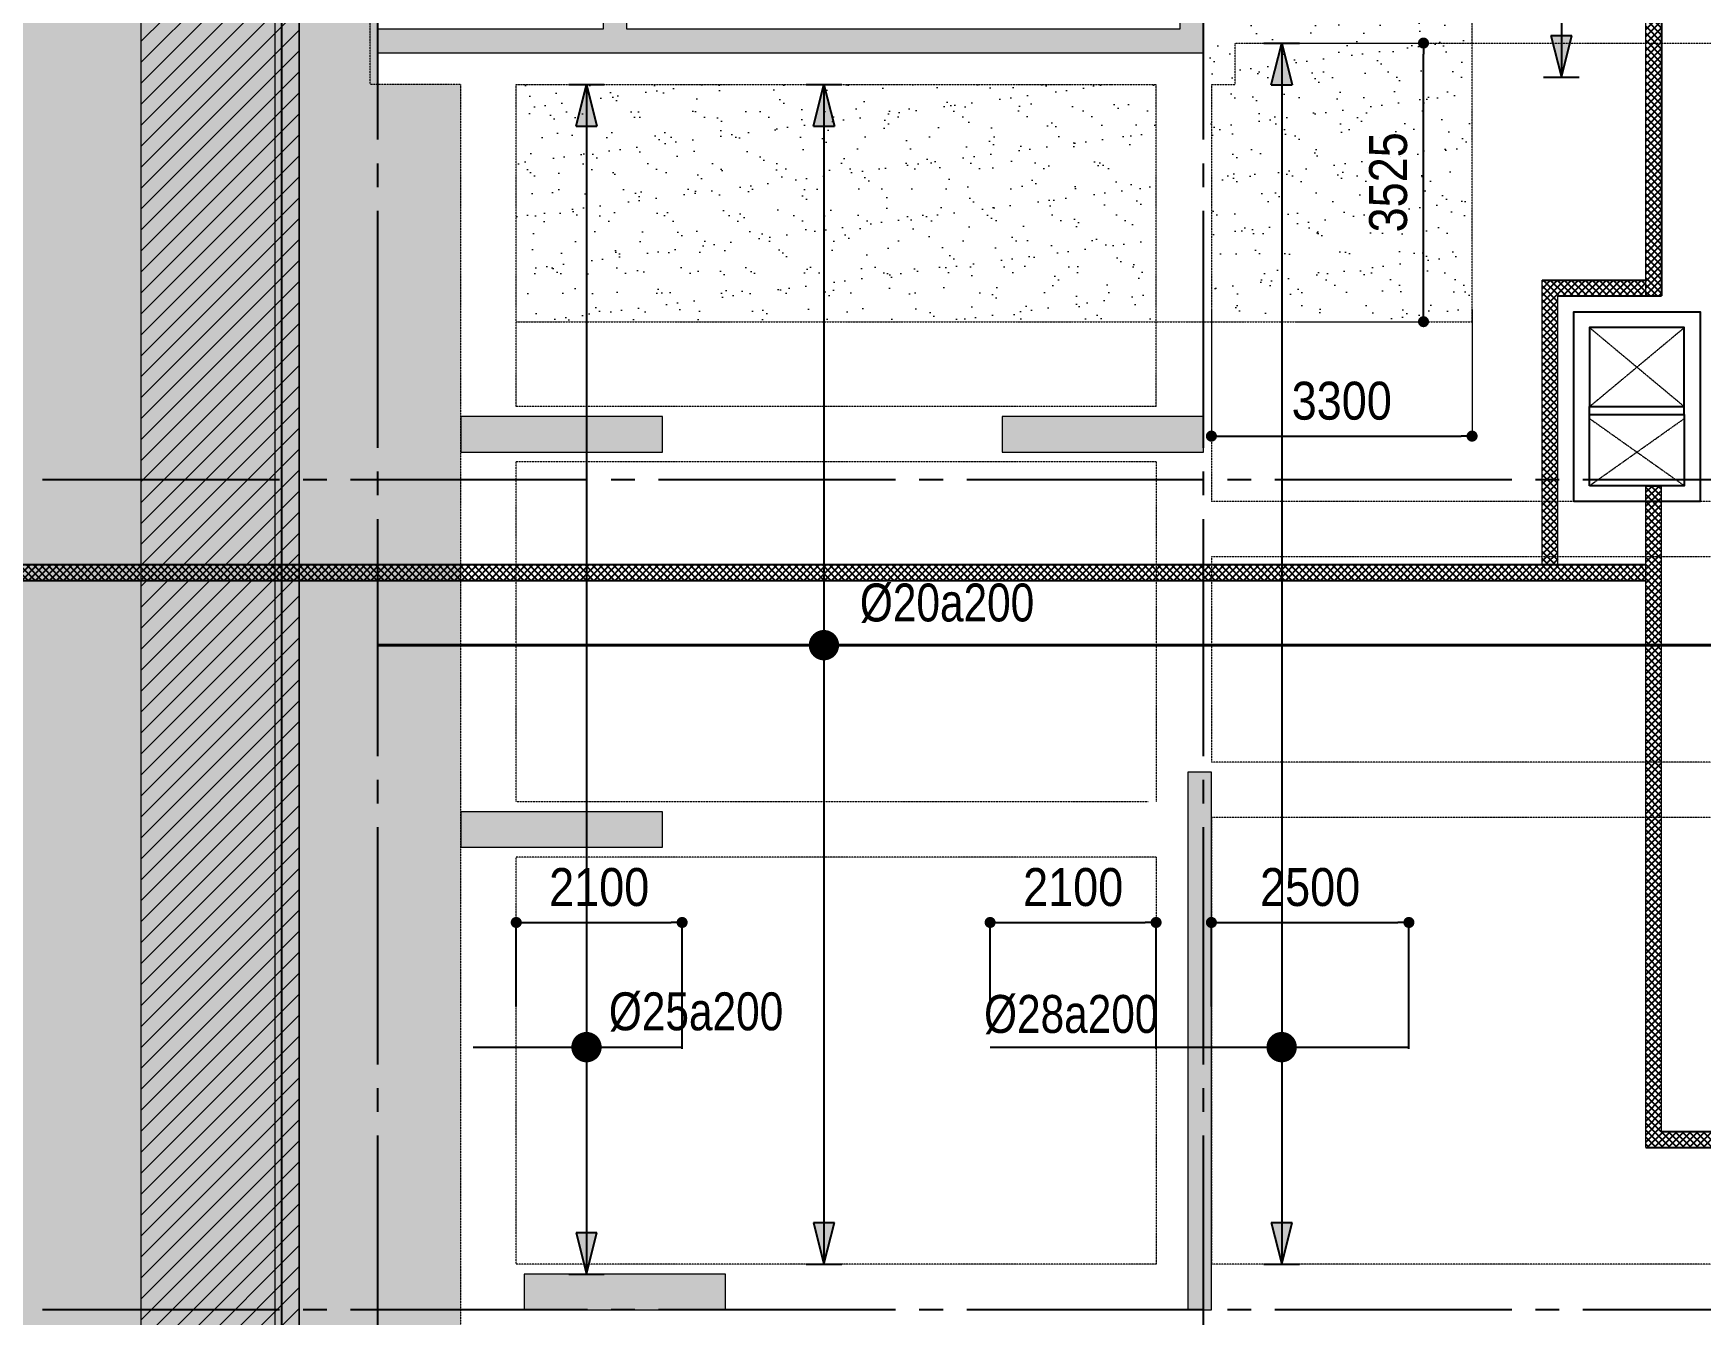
# Model space of a CAD drawing. Header units: millimetres. Extents: x -3819597 to -2591384, y 582389 to 820195.
# Drawn here: x -3676008 to -3654902, y 683769 to 699979 of the extents above; entities that cross this region are included whole.
import ezdxf
from ezdxf.enums import TextEntityAlignment as Align

# ---------------------------------------------------------------- set-up
doc = ezdxf.new("R2010")
doc.units = ezdxf.units.MM
doc.header["$MEASUREMENT"] = 0
for name, pattern in [('CENTER', [2, 1.25, -0.25, 0.25, -0.25]), ('CHG_XX_Damsan_Ham 2$0$CHG_XX_Damsan_Ham 2$0$HIDDEN', [0.375, 0.25, -0.125]), ('CHG_XX_Damsan_Ham 2$0$Tầng hầm 2$0$Core 1A$0$Hidden10.5', [1.5, 1, -0.5]), ('CHG_XX_Luoi truc$0$MB_Luoi truc$0$Center101', [13, 10, -1, 1, -1]), ('HIDDEN', [0.375, 0.25, -0.125])]:
    doc.linetypes.add(name, pattern=pattern)
doc.layers.get('0').update_dxf_attribs({"lineweight": 9})
doc.layers.get('Defpoints').update_dxf_attribs({"color": 10, "lineweight": 0})
for name, color, linetype in [('02HN. TEXT B', 1, 'Continuous'), ('08HN. SSS X', 6, 'Continuous'), ('12HN. GRID', 1, 'CENTER'), ('CHG_XX_Cot_Ham 2$0$mb_cot tang 1-3$0$Concrete Line', 6, 'Continuous'), ("CHG_XX_Damsan_Ham 2$0$CHG_XX_Damsan_Ham 2$0$'S_General_Hatch_8", 8, 'Continuous'), ('CHG_XX_Damsan_Ham 2$0$CHG_XX_Damsan_Ham 2$0$MEP-00-GENERAL-35', 2, 'Continuous'), ('CHG_XX_Damsan_Ham 2$0$DTE-MEP-REVISION-1', 2, 'Continuous'), ('CHG_XX_Damsan_Ham 2$0$MEP-00-GENERAL-35', 2, 'Continuous'), ('CHG_XX_Damsan_Ham 2$0$Tầng hầm 2$0$Opening Hidden', 8, 'CHG_XX_Damsan_Ham 2$0$Tầng hầm 2$0$Core 1A$0$Hidden10.5'), ('CHG_XX_Luoi truc$0$Grid', 34, 'Continuous'), ('CHG_XX_Luoi truc$0$Grid Line', 8, 'CHG_XX_Luoi truc$0$MB_Luoi truc$0$Center101'), ('dim', 51, 'Continuous')]:
    doc.layers.add(name, color=color, linetype=linetype)
for name, color, linetype, lineweight in [('CHG_XX_Cot_Ham 2$0$NS-Pier-H2', 150, 'Continuous', 13), ('CHG_XX_Cot_Ham 2$0$NS-Pier-H2 @ 1', 150, 'Continuous', 13), ('CHG_XX_Cot_Ham 2$0$NS-Pier-H2 @ 150', 150, 'Continuous', 13), ("CHG_XX_Damsan_Ham 2$0$CHG_XX_Damsan_Ham 2$0$'S_General_Hidden_1 Thin", 1, 'CHG_XX_Damsan_Ham 2$0$CHG_XX_Damsan_Ham 2$0$HIDDEN', 18), ('CHG_XX_Damsan_Ham 2$0$CHG_XX_Damsan_Ham 2$0$DBAO', 3, 'Continuous', 13), ('CHG_XX_Damsan_Ham 2$0$CHG_XX_Damsan_Ham 2$0$DMo', 9, 'CHG_XX_Damsan_Ham 2$0$CHG_XX_Damsan_Ham 2$0$HIDDEN', 9), ('CHG_XX_Damsan_Ham 2$0$CHG_XX_Damsan_Ham 2$0$DTE-MEP-H-SLAB TEXT', 3, 'Continuous', 0), ('CHG_XX_Damsan_Ham 2$0$CHG_XX_Damsan_Ham 2$0$HATCH', 154, 'Continuous', 9), ('CHG_XX_Damsan_Ham 2$0$CHG_XX_Damsan_Ham 2$0$mach ngung thi cong', 6, 'Continuous', 13), ('CHG_XX_Damsan_Ham 2$0$CHG_XX_Damsan_Ham 2$0$Start hatch', 8, 'Continuous', 25), ('CHG_XX_Damsan_Ham 2$0$DTE-MEP-H-SLAB TEXT', 3, 'Continuous', 0), ('CHG_XX_Damsan_Ham 2$0$HATCH', 57, 'Continuous', 9), ('CHG_XX_Damsan_Ham 2$0$mach ngung thi cong', 6, 'Continuous', 13), ('KTH', 154, 'Continuous', 9), ('thep chay suot', 5, 'HIDDEN', 40)]:
    doc.layers.add(name, color=color, linetype=linetype, lineweight=lineweight)
doc.styles.add('[HN042014]STYLE', font='arial.ttf', dxfattribs={"width": 0.8})
doc.styles.add('CHG_XX_Luoi truc$0$MB_Luoi truc$0$Grid A-F$0$VNI-HelveCB', font='VHELVCB_0.TTF')
doc.styles.add('MB_Luoi truc$0$Arial_C', font='arial.ttf', dxfattribs={"width": 0.85})
doc.dimstyles.new('200', dxfattribs={"dimscale": 200, "dimtxt": 2.4, "dimasz": 0.7, "dimexe": 0.0003, "dimexo": 0, "dimgap": 1, "dimtad": 1, "dimdec": 0, "dimzin": 12, "dimdsep": 46, "dimtxsty": 'MB_Luoi truc$0$Arial_C', "dimblk": 'MB_Luoi truc$0$_Dot', "dimcen": 0.5, "dimclrd": 256, "dimclre": 8, "dimclrt": 1, "dimadec": 0, "dimazin": 0, "dimtfac": 1, "dimtdec": 0, "dimtix": 1, "dimtmove": 2, "dimatfit": 3, "dimldrblk": 'MB_Luoi truc$0$HTT Arrow 30', "dimfxl": 1, "dimtolj": 1, "dimtzin": 0, "dimlwe": -1, "dimarcsym": 0})

# ---------------------------------------------------------------- blocks, each defined once
blk = doc.blocks.new('*U732')
at = {"layer": '12HN. GRID', "linetype": 'Continuous'}
blk.add_line((0, 17135.5), (0, -10881.2), dxfattribs=at)
at = {"layer": '02HN. TEXT B', "linetype": 'ByBlock', "style": '[HN042014]STYLE', "width": 0.8, "flags": 8}
blk.add_attdef('1', text='', height=160, dxfattribs=at).set_placement((-808, 135.3), align=Align.MIDDLE_LEFT)
blk.add_attdef('0', text='', height=160, dxfattribs=at).set_placement((1102.5, 160), align=Align.MIDDLE_CENTER)
at = {"layer": 'Defpoints', "color": 9, "linetype": 'ByBlock', "style": '[HN042014]STYLE', "width": 0.8, "flags": 9}
for tag, p in [('2', (3368.8, 12888.4)), ('3', (3368.8, 12483.6)), ('4', (3368.8, 12078.9)), ('5', (3368.8, 11688.4))]:
    blk.add_attdef(tag, text='', height=250, dxfattribs=at).set_placement(p, align=Align.MIDDLE_CENTER)
blk = doc.blocks.new('*U1035')
at = {"layer": 'CHG_XX_Cot_Ham 2$0$NS-Pier-H2 @ 1'}
h = blk.add_hatch(color=256, dxfattribs=at)
h.dxf.hatch_style = 1
h.paths.add_polyline_path([(450, 0), (0, 0), (0, -2550), (450, -2550)])
at = {"layer": 'CHG_XX_Cot_Ham 2$0$NS-Pier-H2 @ 150'}
h = blk.add_hatch(color=256, dxfattribs=at)
h.dxf.hatch_style = 1
h.paths.add_polyline_path([(450, 0), (0, 0), (0, -2550), (450, -2550)])
blk = doc.blocks.new('CHG_XX_Cot_Ham 2$0$Block A_C450x2250')
at = {"layer": 'CHG_XX_Cot_Ham 2$0$NS-Pier-H2'}
blk.add_lwpolyline([(450, -2550), (0, -2550), (0, 0), (450, 0)], close=True, dxfattribs=at)
blk.add_blockref('*U1035', (0, 0), dxfattribs=at)
blk = doc.blocks.new('CHG_XX_Cot_Ham 2$0$Block B_Core wall')
at = {"layer": 'CHG_XX_Cot_Ham 2$0$NS-Pier-H2'}
for points in [[(-7300, 300), (-7300, 3100), (-7600, 3100), (-7600, 300)], [(0, 300), (0, 3100), (-300, 3100), (-300, 300)], [(0, 0), (0, 300), (-10450, 300), (-10450, 0)]]:
    blk.add_hatch(color=256, dxfattribs=at).paths.add_polyline_path(points)
for p, q in [((-7300, 3100), (-7600, 3100)), ((-7600, 3100), (-7600, 300)), ((-7300, 300), (-7300, 3100)), ((-300, 3100), (-300, 300)), ((0, 3100), (-300, 3100)), ((0, 0), (0, 3100)), ((-7600, 300), (-10450, 300)), ((-10450, 300), (-10450, 0)), ((-300, 300), (-7300, 300)), ((-10450, 0), (0, 0))]:
    blk.add_line(p, q, dxfattribs=at)
blk = doc.blocks.new('*U1029')
at = {"layer": 'CHG_XX_Luoi truc$0$Grid Line'}
blk.add_line((0, 0), (0, 608), dxfattribs=at)
at = {"layer": 'CHG_XX_Luoi truc$0$Grid', "lineweight": -2, "style": 'CHG_XX_Luoi truc$0$MB_Luoi truc$0$Grid A-F$0$VNI-HelveCB'}
for tag, p in [('GRIDSUB', (0, 617)), ('GRID', (0, -9))]:
    blk.add_attdef(tag, text='', height=5, dxfattribs=at).set_placement(p, align=Align.MIDDLE)
blk = doc.blocks.new('*U1031')
at = {"layer": 'CHG_XX_Luoi truc$0$Grid Line'}
blk.add_line((0, 0), (0, 438), dxfattribs=at)
at = {"layer": 'CHG_XX_Luoi truc$0$Grid', "lineweight": -2, "style": 'CHG_XX_Luoi truc$0$MB_Luoi truc$0$Grid A-F$0$VNI-HelveCB'}
for tag, p in [('GRIDSUB', (0, 447)), ('GRID', (0, -9))]:
    blk.add_attdef(tag, text='', height=5, dxfattribs=at).set_placement(p, align=Align.MIDDLE)
blk = doc.blocks.new('CHG_XX_Luoi truc')
at = {"layer": 'CHG_XX_Luoi truc$0$Grid', "xscale": 300, "yscale": 300, "zscale": 300}
for p in [(76850, -12747), (87300, -12747)]:
    blk.add_blockref('*U1029', p, dxfattribs=at)
at = {"layer": 'CHG_XX_Luoi truc$0$Grid', "xscale": 300.0000000000013, "yscale": 300.0000000000013, "zscale": 300.0000000000013, "rotation": 90}
for p in [(110703, 84350), (110703, 73850)]:
    blk.add_blockref('*U1031', p, dxfattribs=at)
blk = doc.blocks.new('CHG_XX_Cot_Ham 2')
at = {"layer": 'CHG_XX_Cot_Ham 2$0$NS-Pier-H2'}
h = blk.add_hatch(color=256, dxfattribs=at)
h.dxf.hatch_style = 1
h.paths.add_polyline_path([(99639.2, 163400), (-10900, 163400), (-10900, 85450), (-300, 85450), (-300, 84050), (32350, 84050), (32350, -9000), (103575.5, -9000), (106050, -6022), (106050, 158254.3)])
h.paths.add_polyline_path([(99533.7, 163100), (105750, 158110.4), (105750, 90450), (105650, 90450), (105750, 90450), (105750, 13850), (105750, 13722.3), (105750, -5913.6), (103434.7, -8700), (93599.8, -8700), (93299.8, -8700), (32650, -8700), (32650, 84350), (0, 84350), (0, 85750), (-10600, 85750), (-10600, 163100), (93600, 163100)], flags=16)
h = blk.add_hatch(color=256, dxfattribs=at)
h.dxf.hatch_style = 1
h.paths.add_polyline_path([(87402.9, 80650), (87102.9, 80650), (87102.9, 73850), (87402.9, 73850)])
blk.add_lwpolyline([(87400, 80650), (87100, 80650), (87100, 73850), (87400, 73850)], close=True, dxfattribs=at)
at = {"layer": 'CHG_XX_Cot_Ham 2$0$mb_cot tang 1-3$0$Concrete Line'}
blk.add_blockref('CHG_XX_Cot_Ham 2$0$Block B_Core wall', (87300, 89750), dxfattribs=at)
at = {"layer": 'CHG_XX_Cot_Ham 2$0$NS-Pier-H2'}
blk.add_blockref('CHG_XX_Luoi truc', (0, 0), dxfattribs=at)
at = {"layer": 'CHG_XX_Cot_Ham 2$0$NS-Pier-H2', "xscale": -1, "rotation": 90}
for p in [(77900, 85150), (84750, 85150), (77900, 80150), (78700, 74300)]:
    blk.add_blockref('CHG_XX_Cot_Ham 2$0$Block A_C450x2250', p, dxfattribs=at)
blk = doc.blocks.new('CHG_XX_Damsan_Ham 2$0$CHG_XX_Damsan_Ham 2$0$sdfsgdh')
at = {"layer": 'CHG_XX_Damsan_Ham 2$0$CHG_XX_Damsan_Ham 2$0$Start hatch', "ltscale": 0.5}
h = blk.add_hatch(dxfattribs=at)
h.set_pattern_fill('ANSI37', color=256, scale=500)
h.set_pattern_definition([(45, (273994.73, -8650), (-44.194174, 44.194174), []), (135, (273994.73, -8650), (-44.194174, -44.194174), [])])
h.paths.add_polyline_path([(103800, -36361), (103600, -36361), (103600, -74225), (103800, -74225)])
h = blk.add_hatch(dxfattribs=at)
h.set_pattern_fill('ANSI37', color=256, scale=500)
h.paths.add_polyline_path([(103800, -76625), (103600, -76625), (103600, -85000), (116050, -85000), (116050, -84800), (103800, -84800)])
h.paths.add_polyline_path([(102287, -77624), (102487, -77624), (102487, -74225), (103600, -74225), (103600, -74025), (102287, -74025)])
h = blk.add_hatch(dxfattribs=at)
h.set_pattern_fill('ANSI37', color=256, scale=500)
h.paths.add_polyline_path([(103600, -77624), (75191, -77624), (75191, -77824), (103600, -77824)])
at = {"layer": 'CHG_XX_Damsan_Ham 2$0$CHG_XX_Damsan_Ham 2$0$MEP-00-GENERAL-35'}
for p, q in [((75191, -77624), (103600, -77624)), ((74591, -77824), (103600, -77824))]:
    blk.add_line(p, q, dxfattribs=at)
at = {"layer": 'CHG_XX_Damsan_Ham 2$0$DTE-MEP-H-SLAB TEXT', "color": 2, "ltscale": 0.5, "flags": 128}
for points in [[(103600, -74225), (103600, -603)], [(102287, -77624), (102287, -74025)], [(102487, -77624), (102487, -74225)], [(103600, -85000), (103600, -76625)], [(103800, -84800), (103800, -76625)]]:
    blk.add_lwpolyline(points, dxfattribs=at)
at = {"layer": 'CHG_XX_Damsan_Ham 2$0$DTE-MEP-REVISION-1', "ltscale": 0.5}
for p, q in [((103800, -3), (103800, -74225)), ((102287, -74025), (103600, -74025)), ((102487, -74225), (103800, -74225)), ((103600, -76625), (103800, -76625)), ((103600, -85000), (116050, -85000))]:
    blk.add_line(p, q, dxfattribs=at)
at = {"layer": 'CHG_XX_Damsan_Ham 2$0$MEP-00-GENERAL-35'}
for p, q in [((102887, -75725), (102887, -75625)), ((104087, -75725), (104087, -75625))]:
    blk.add_line(p, q, dxfattribs=at)
for points in [[(102687, -76825), (102687, -74425), (104287, -74425), (104287, -76825)], [(104087, -75625), (104087, -74625), (102887, -74625), (102887, -75625)], [(102887, -76625), (102887, -75725), (104087, -75725), (104087, -76625)]]:
    blk.add_lwpolyline(points, close=True, dxfattribs=at)
blk.add_lwpolyline([(116250, -123126), (116250, -84800), (103800, -84800)], dxfattribs=at)
at = {"layer": 'CHG_XX_Damsan_Ham 2$0$Tầng hầm 2$0$Opening Hidden'}
for points in [[(104087, -75625), (104087, -74625), (102887, -74625), (102887, -75625)], [(102887, -76625), (102887, -75725), (104087, -75725), (104087, -76625)]]:
    blk.add_lwpolyline(points, close=True, dxfattribs=at)
blk = doc.blocks.new('CHG_XX_Damsan_Ham 2', base_point=(3089256, -609981))
at = {"layer": "CHG_XX_Damsan_Ham 2$0$CHG_XX_Damsan_Ham 2$0$'S_General_Hatch_8"}
h = blk.add_hatch(dxfattribs=at)
h.set_pattern_fill('CROSS', color=256, scale=2000)
edge = h.paths.add_edge_path()
edge.add_line((76750, 42625), (76750, 65250))
edge.add_line((76750, 65250), (76750, 65850))
edge.add_line((76750, 65850), (77900, 65850))
edge.add_line((77900, 65850), (77900, 89350))
edge.add_line((77900, 89350), (76850, 89350))
edge.add_line((76850, 89350), (76850, 90650))
edge.add_line((76850, 90650), (76852, 131950))
edge.add_line((76852, 131950), (51950, 131950))
edge.add_line((51950, 131950), (51950, 130600))
edge.add_line((51950, 130600), (22700, 130600))
edge.add_line((22700, 130600), (22700, 84050))
edge.add_line((22700, 84050), (32350, 84050))
edge.add_line((32350, 84050), (32350, 22700))
edge.add_line((32350, 22700), (76500, 22700))
edge.add_line((76500, 22700), (76500, 23518))
edge.add_line((76500, 23518), (76750, 23518))
edge.add_line((76750, 23518), (76750, 42625))
edge.add_line((76750, 42625), (76750, 43198))
at = {"layer": 'CHG_XX_Damsan_Ham 2$0$CHG_XX_Damsan_Ham 2$0$HATCH'}
h = blk.add_hatch(dxfattribs=at)
h.set_pattern_fill('ANSI31', color=256, scale=1500)
h.set_pattern_definition([(45, (-2702289.21, 609981.01), (-132.582521, 132.582521), [])])
h.paths.add_polyline_path([(32350, 25700), (73852, 25700), (73852, 127600), (25700, 127600), (25700, 84350), (23700, 84350), (23700, 129600), (75851, 129600), (75851, 23700), (32350, 23700)])
at = {"layer": 'CHG_XX_Damsan_Ham 2$0$HATCH'}
h = blk.add_hatch(dxfattribs=at)
h.set_pattern_fill('AR-SAND', color=256, scale=262.5)
h.set_pattern_definition([(37.5, (1320.85, -39701.6), (-16.5358, 505.7912), [0, -399, 0, -446.25, 0, -426.5625]), (7.5, (1320.85, -39701.6), (464.5664, 740.8133), [0, -215.25, 0, -359.625, 0, -137.8125]), (327.5, (997.98, -39701.6), (817.4622, 1.4855), [0, -131.25, 0, -472.5, 0, -616.875]), (317.5, (998, -39701.6), (789.1082, 230.3898), [0, -65.625, 0, -309.75, 0, -354.375])])
h.paths.add_polyline_path([(90700, 100825), (87300, 100825), (87400, 86350), (90700, 86350)])
h = blk.add_hatch(dxfattribs=at)
h.set_pattern_fill('AR-SAND', color=256, scale=262.5)
h.set_pattern_definition([(37.5, (32.77, -50716), (-16.5358, 505.7912), [0, -399, 0, -446.25, 0, -426.5625]), (7.5, (32.77, -50716), (464.5664, 740.8133), [0, -215.25, 0, -359.625, 0, -137.8125]), (327.5, (-290.1, -50716), (817.4622, 1.4855), [0, -131.25, 0, -472.5, 0, -616.875]), (317.5, (-290.1, -50716), (789.1082, 230.3898), [0, -65.625, 0, -309.75, 0, -354.375])])
h.paths.add_polyline_path([(86700, 89350), (78600, 89350), (78600, 86350), (86700, 86350)])
at = {"layer": "CHG_XX_Damsan_Ham 2$0$CHG_XX_Damsan_Ham 2$0$'S_General_Hidden_1 Thin", "ltscale": 10}
for p, q in [((76750, 89350), (76750, 131950)), ((90700, 86350), (90700, 100825)), ((87700, 89875), (98250, 89875)), ((87700, 89350), (87700, 89875)), ((77900, 89350), (76750, 89350)), ((77900, 65850), (77900, 89350)), ((78600, 85275), (78600, 89350)), ((78600, 89350), (86700, 89350)), ((86700, 85275), (86700, 89350)), ((87400, 89350), (87400, 84075)), ((87400, 89350), (87700, 89350)), ((78600, 86350), (90700, 86350)), ((86700, 85275), (78600, 85275)), ((78600, 80275), (78600, 84575)), ((86700, 84575), (78600, 84575)), ((86700, 84575), (86700, 80275)), ((98250, 84075), (87400, 84075)), ((98250, 83375), (87400, 83375)), ((87400, 83375), (87400, 80775)), ((98250, 80775), (87400, 80775)), ((86600, 80275), (78600, 80275)), ((98250, 80075), (87400, 80075)), ((87400, 80075), (87400, 74425)), ((78600, 74425), (78600, 79575)), ((86700, 79575), (78600, 79575)), ((86700, 79575), (86700, 74425)), ((86700, 74425), (78600, 74425)), ((98250, 74425), (87400, 74425))]:
    blk.add_line(p, q, dxfattribs=at)
at = {"layer": 'CHG_XX_Damsan_Ham 2$0$CHG_XX_Damsan_Ham 2$0$DMo'}
for p, q in [((92187, 85275), (93387, 86275)), ((92187, 86275), (93387, 85275)), ((92187, 84275), (93387, 85125)), ((92187, 85125), (93387, 84275))]:
    blk.add_line(p, q, dxfattribs=at)
at = {"layer": 'CHG_XX_Damsan_Ham 2$0$CHG_XX_Damsan_Ham 2$0$HATCH'}
blk.add_lwpolyline([(32350, 25700), (73852, 25700), (73852, 127600), (25700, 127600), (25700, 84350), (23700, 84350), (23700, 129600), (75851, 129600), (75851, 23700), (32350, 23700), (32350, 25700)], dxfattribs=at)
at = {"layer": 'CHG_XX_Damsan_Ham 2$0$CHG_XX_Damsan_Ham 2$0$mach ngung thi cong'}
blk.add_lwpolyline([(23700, 90148), (-100, 90150), (-100, 153400), (99650, 153400), (99650, 71950), (75851, 71950), (75851, 88800), (75851, 88800), (75851, 129600), (23700, 129600)], close=True, dxfattribs=at)
at = {"layer": 'CHG_XX_Damsan_Ham 2$0$mach ngung thi cong'}
blk.add_lwpolyline([(23900, 90148), (-100, 90150), (-100, 153400), (99650, 153400), (99650, 71950), (75549, 71950), (75549, 88800), (75549, 88800), (75549, 129500), (23900, 129500)], close=True, dxfattribs=at)
at = {"layer": 'CHG_XX_Damsan_Ham 2$0$CHG_XX_Damsan_Ham 2$0$DBAO'}
blk.add_blockref('CHG_XX_Cot_Ham 2', (0, 0), dxfattribs=at)
at = {"layer": 'CHG_XX_Damsan_Ham 2$0$CHG_XX_Damsan_Ham 2$0$DTE-MEP-H-SLAB TEXT'}
blk.add_blockref('CHG_XX_Damsan_Ham 2$0$CHG_XX_Damsan_Ham 2$0$sdfsgdh', (-10700, 160900), dxfattribs=at)
at = {"layer": 'CHG_XX_Damsan_Ham 2$0$HATCH'}
blk.add_blockref('CHG_XX_Cot_Ham 2', (0, 0), dxfattribs=at)
blk = doc.blocks.new('MB_Luoi truc$0$_Dot')
at = {"color": 0, "linetype": 'ByBlock', "lineweight": -2}
blk.add_line((-0.5, 0), (-1, 0), dxfattribs=at)
at = {"color": 0, "linetype": 'ByBlock', "const_width": 0.5}
blk.add_lwpolyline([(-0.25, 0, 1), (0.25, 0, 1)], format="xyb", close=True, dxfattribs=at)
blk = doc.blocks.new('*D771')
at = {"layer": 'Defpoints', "color": 0, "ltscale": 1500, "transparency": 16777216}
for p in [(-3661095, 696983), (-3657795, 696983), (-3657795, 694883)]:
    blk.add_point(p, dxfattribs=at)
at = {"layer": 'KTH', "color": 8, "ltscale": 1500, "transparency": 16777216}
for p, q in [((-3661095, 696483), (-3661095, 694883)), ((-3657795, 696483), (-3657795, 694883))]:
    blk.add_line(p, q, dxfattribs=at)
at = {"layer": 'KTH', "lineweight": -2, "ltscale": 1500, "transparency": 16777216}
blk.add_line((-3660955, 694883), (-3657935, 694883), dxfattribs=at)
at = {"layer": 'KTH', "lineweight": -2, "ltscale": 1500, "transparency": 16777216, "xscale": 140, "yscale": 140, "zscale": 140, "rotation": 180}
blk.add_blockref('MB_Luoi truc$0$_Dot', (-3661095, 694883), dxfattribs=at)
at = {"layer": 'KTH', "lineweight": -2, "ltscale": 1500, "transparency": 16777216, "xscale": 140, "yscale": 140, "zscale": 140}
blk.add_blockref('MB_Luoi truc$0$_Dot', (-3657795, 694883), dxfattribs=at)
at = {"layer": 'KTH', "color": 1, "ltscale": 1500, "transparency": 16777216, "insert": (-3659445, 695328), "char_height": 480, "attachment_point": 5, "style": 'MB_Luoi truc$0$Arial_C'}
blk.add_mtext('\\A1;3300', dxfattribs=at)
blk = doc.blocks.new('MB_Luoi truc$0$HTT Arrow 30')
blk.add_hatch(color=256).paths.add_polyline_path([(-2.5, 0.375), (-2.5, -0.375), (0, 0)])
at = {"color": 0, "linetype": 'ByBlock', "lineweight": -2}
for p, q in [((0, 0), (-2.5, 0.375)), ((-2.5, -0.375), (-2.5, 0.375)), ((0, 0), (-2.5, -0.375))]:
    blk.add_line(p, q, dxfattribs=at)
blk = doc.blocks.new('*D772')
at = {"layer": 'Defpoints', "color": 0, "ltscale": 1500, "transparency": 16777216}
for p in [(-3660510, 699856), (-3658410, 699856), (-3660510, 696331)]:
    blk.add_point(p, dxfattribs=at)
at = {"layer": 'KTH', "color": 8, "ltscale": 1500, "transparency": 16777216}
for p, q in [((-3660010, 699856), (-3658410, 699856)), ((-3660010, 696331), (-3658410, 696331))]:
    blk.add_line(p, q, dxfattribs=at)
at = {"layer": 'KTH', "lineweight": -2, "ltscale": 1500, "transparency": 16777216}
blk.add_line((-3658410, 696471), (-3658410, 699716), dxfattribs=at)
at = {"layer": 'KTH', "lineweight": -2, "ltscale": 1500, "transparency": 16777216, "xscale": 140, "yscale": 140, "zscale": 140}
for p, rotation in [((-3658410, 699856), 90), ((-3658410, 696331), 270)]:
    blk.add_blockref('MB_Luoi truc$0$_Dot', p, dxfattribs=dict(at, rotation=rotation))
at = {"layer": 'KTH', "color": 1, "ltscale": 1500, "transparency": 16777216, "insert": (-3658855, 698094), "char_height": 480, "attachment_point": 5, "rotation": 90, "style": 'MB_Luoi truc$0$Arial_C'}
blk.add_mtext('\\A1;3525', dxfattribs=at)
blk = doc.blocks.new('*U774')
at = {"layer": '12HN. GRID', "linetype": 'Continuous'}
h = blk.add_hatch(color=256, dxfattribs=at)
h.dxf.hatch_style = 1
h.paths.add_polyline_path([(-44, 844), (44, 844), (0, 1020)])
h = blk.add_hatch(color=256, dxfattribs=at)
h.dxf.hatch_style = 1
h.paths.add_polyline_path([(0, -1580.9), (44, -1404.9), (-44, -1404.9)])
for p, q in [((-75, 1020), (75, 1020)), ((-44, 844), (0, 1020)), ((0, 1020), (0, -1580.9)), ((0, 1020), (44, 844)), ((-44, 844), (44, 844)), ((-44, -1404.9), (44, -1404.9)), ((-44, -1404.9), (0, -1580.9)), ((0, -1580.9), (44, -1404.9)), ((-75, -1580.9), (75, -1580.9))]:
    blk.add_line(p, q, dxfattribs=at)
at = {"layer": '12HN. GRID', "linetype": 'Continuous', "const_width": 64, "flags": 128}
blk.add_lwpolyline([(-32, 0, -1), (32, 0, -1)], format="xyb", close=True, dxfattribs=at)
at = {"layer": 'thep chay suot', "linetype": 'ByBlock', "ltscale": 0.001}
for p, q in [((-951.5, 0), (-951.5, 81.5)), ((4703.1, 0), (4703.1, 0))]:
    blk.add_line(p, q, dxfattribs=at)
at = {"layer": 'thep chay suot', "linetype": 'HIDDEN', "ltscale": 10}
blk.add_line((-951.5, 0), (4703.1, 0), dxfattribs=at)
at = {"layer": '02HN. TEXT B', "linetype": 'ByBlock', "style": '[HN042014]STYLE', "width": 0.8, "flags": 8}
blk.add_attdef('0', text='', height=160, dxfattribs=at).set_placement((-351.3, 260), align=Align.MIDDLE_CENTER)
blk.add_attdef('1', text='', height=160, dxfattribs=at).set_placement((515.4, 180), align=Align.MIDDLE_LEFT)
at = {"layer": 'Defpoints', "color": 9, "linetype": 'ByBlock', "style": '[HN042014]STYLE', "width": 0.8, "flags": 9}
for tag, p in [('2', (14399.5, -288.8)), ('3', (14399.5, -693.6)), ('4', (14399.5, -1098.3)), ('5', (14399.5, -1488.8))]:
    blk.add_attdef(tag, text='', height=250, dxfattribs=at).set_placement(p, align=Align.MIDDLE_CENTER)
blk = doc.blocks.new('*U777')
at = {"layer": '12HN. GRID', "linetype": 'Continuous'}
h = blk.add_hatch(color=256, dxfattribs=at)
h.dxf.hatch_style = 1
h.paths.add_polyline_path([(-44, 2188.2), (44, 2188.2), (0, 2364.2)])
h = blk.add_hatch(color=256, dxfattribs=at)
h.dxf.hatch_style = 1
h.paths.add_polyline_path([(0, -2610.8), (44, -2434.8), (-44, -2434.8)])
for p, q in [((-75, 2364.2), (75, 2364.2)), ((-44, 2188.2), (0, 2364.2)), ((0, 2364.2), (0, -2610.8)), ((0, 2364.2), (44, 2188.2)), ((-44, 2188.2), (44, 2188.2)), ((-44, -2434.8), (44, -2434.8)), ((-44, -2434.8), (0, -2610.8)), ((0, -2610.8), (44, -2434.8)), ((-75, -2610.8), (75, -2610.8))]:
    blk.add_line(p, q, dxfattribs=at)
at = {"layer": '12HN. GRID', "linetype": 'Continuous', "const_width": 64, "flags": 128}
blk.add_lwpolyline([(-32, 0, 1), (32, 0, 1)], format="xyb", close=True, dxfattribs=at)
at = {"layer": 'thep chay suot', "linetype": 'HIDDEN', "ltscale": 10}
blk.add_line((-1881.7, 0), (7813.2, 0), dxfattribs=at)
at = {"layer": 'thep chay suot', "linetype": 'ByBlock', "ltscale": 0.001}
blk.add_line((-1881.7, 0), (-1881.7, 0), dxfattribs=at)
at = {"layer": '02HN. TEXT B', "linetype": 'ByBlock', "style": '[HN042014]STYLE', "width": 0.8, "flags": 8}
blk.add_attdef('0', text='', height=160, dxfattribs=at).set_placement((-351.3, 260), align=Align.MIDDLE_CENTER)
blk.add_attdef('1', text='', height=160, dxfattribs=at).set_placement((151.8, 180), align=Align.MIDDLE_LEFT)
at = {"layer": 'Defpoints', "color": 9, "linetype": 'ByBlock', "style": '[HN042014]STYLE', "width": 0.8, "flags": 9}
for tag, p in [('2', (-15733.8, -1000)), ('3', (-15733.8, -1404.8)), ('4', (-15733.8, -1809.5)), ('5', (-15733.8, -2200))]:
    blk.add_attdef(tag, text='', height=250, dxfattribs=at).set_placement(p, align=Align.MIDDLE_CENTER)
blk = doc.blocks.new('*D815')
at = {"layer": 'Defpoints', "color": 0, "ltscale": 1500, "transparency": 16777216}
for p in [(-3667795, 688730), (-3669895, 687665), (-3667795, 687100)]:
    blk.add_point(p, dxfattribs=at)
at = {"layer": 'dim', "color": 8, "ltscale": 1500, "transparency": 16777216}
for p, q in [((-3669895, 687665), (-3669895, 688730)), ((-3667795, 687130), (-3667795, 688730))]:
    blk.add_line(p, q, dxfattribs=at)
at = {"layer": 'dim', "lineweight": -2, "ltscale": 1500, "transparency": 16777216}
blk.add_line((-3669755, 688730), (-3667935, 688730), dxfattribs=at)
at = {"layer": 'dim', "lineweight": -2, "ltscale": 1500, "transparency": 16777216, "xscale": 140, "yscale": 140, "zscale": 140, "rotation": 180}
blk.add_blockref('MB_Luoi truc$0$_Dot', (-3669895, 688730), dxfattribs=at)
at = {"layer": 'dim', "lineweight": -2, "ltscale": 1500, "transparency": 16777216, "xscale": 140, "yscale": 140, "zscale": 140}
blk.add_blockref('MB_Luoi truc$0$_Dot', (-3667795, 688730), dxfattribs=at)
at = {"layer": 'dim', "color": 1, "ltscale": 1500, "transparency": 16777216, "insert": (-3668845, 689175), "char_height": 480, "attachment_point": 5, "style": 'MB_Luoi truc$0$Arial_C'}
blk.add_mtext('\\A1;2100', dxfattribs=at)
blk = doc.blocks.new('*U822')
at = {"layer": '12HN. GRID', "linetype": 'Continuous'}
h = blk.add_hatch(color=256, dxfattribs=at)
h.dxf.hatch_style = 1
h.paths.add_polyline_path([(-44, 3883.4), (44, 3883.4), (0, 4059.4)])
h = blk.add_hatch(color=256, dxfattribs=at)
h.dxf.hatch_style = 1
h.paths.add_polyline_path([(0, -957.2), (44, -781.2), (-44, -781.2)])
at = {"layer": '08HN. SSS X', "linetype": 'ByBlock', "ltscale": 10}
for p, q in [((-478, 0), (403.6, 0)), ((-478, 0), (-478, 0)), ((403.6, 0), (403.6, 0))]:
    blk.add_line(p, q, dxfattribs=at)
at = {"layer": '12HN. GRID', "linetype": 'Continuous'}
for p, q in [((-75, 4059.4), (75, 4059.4)), ((-44, 3883.4), (0, 4059.4)), ((0, 4059.4), (0, -957.2)), ((0, 4059.4), (44, 3883.4)), ((-44, 3883.4), (44, 3883.4)), ((-44, -781.2), (44, -781.2)), ((-44, -781.2), (0, -957.2)), ((0, -957.2), (44, -781.2)), ((-75, -957.2), (75, -957.2))]:
    blk.add_line(p, q, dxfattribs=at)
at = {"layer": '12HN. GRID', "linetype": 'Continuous', "const_width": 64, "flags": 128}
blk.add_lwpolyline([(-32, 0, 1), (32, 0, 1)], format="xyb", close=True, dxfattribs=at)
at = {"layer": '02HN. TEXT B', "linetype": 'ByBlock', "style": '[HN042014]STYLE', "width": 0.8, "flags": 8}
blk.add_attdef('1', text='', height=160, dxfattribs=at).set_placement((94.5, 151), align=Align.MIDDLE_LEFT)
blk.add_attdef('0', text='', height=160, dxfattribs=at).set_placement((1102.5, 160), align=Align.MIDDLE_CENTER)
at = {"layer": 'Defpoints', "color": 9, "linetype": 'ByBlock', "style": '[HN042014]STYLE', "width": 0.8, "flags": 9}
for tag, p in [('2', (3205.6, 12769.4)), ('3', (3205.6, 12364.7)), ('4', (3205.6, 11959.9)), ('5', (3205.6, 11569.4))]:
    blk.add_attdef(tag, text='', height=250, dxfattribs=at).set_placement(p, align=Align.MIDDLE_CENTER)
blk = doc.blocks.new('*D816')
at = {"layer": 'Defpoints', "color": 0, "ltscale": 1500, "transparency": 16777216}
for p in [(-3661795, 688730), (-3663896, 687665), (-3661795, 687100)]:
    blk.add_point(p, dxfattribs=at)
at = {"layer": 'dim', "color": 8, "ltscale": 1500, "transparency": 16777216}
for p, q in [((-3663896, 687665), (-3663896, 688730)), ((-3661795, 687130), (-3661795, 688730))]:
    blk.add_line(p, q, dxfattribs=at)
at = {"layer": 'dim', "lineweight": -2, "ltscale": 1500, "transparency": 16777216}
blk.add_line((-3663756, 688730), (-3661935, 688730), dxfattribs=at)
at = {"layer": 'dim', "lineweight": -2, "ltscale": 1500, "transparency": 16777216, "xscale": 140, "yscale": 140, "zscale": 140, "rotation": 180}
blk.add_blockref('MB_Luoi truc$0$_Dot', (-3663896, 688730), dxfattribs=at)
at = {"layer": 'dim', "lineweight": -2, "ltscale": 1500, "transparency": 16777216, "xscale": 140, "yscale": 140, "zscale": 140}
blk.add_blockref('MB_Luoi truc$0$_Dot', (-3661795, 688730), dxfattribs=at)
at = {"layer": 'dim', "color": 1, "ltscale": 1500, "transparency": 16777216, "insert": (-3662845, 689175), "char_height": 480, "attachment_point": 5, "style": 'MB_Luoi truc$0$Arial_C'}
blk.add_mtext('\\A1;2100', dxfattribs=at)
blk = doc.blocks.new('*D817')
at = {"layer": 'Defpoints', "color": 0, "ltscale": 1500, "transparency": 16777216}
for p in [(-3658595, 688730), (-3661095, 687665), (-3658595, 687100)]:
    blk.add_point(p, dxfattribs=at)
at = {"layer": 'dim', "color": 8, "ltscale": 1500, "transparency": 16777216}
for p, q in [((-3661095, 687665), (-3661095, 688730)), ((-3658595, 687130), (-3658595, 688730))]:
    blk.add_line(p, q, dxfattribs=at)
at = {"layer": 'dim', "lineweight": -2, "ltscale": 1500, "transparency": 16777216}
blk.add_line((-3660955, 688730), (-3658735, 688730), dxfattribs=at)
at = {"layer": 'dim', "lineweight": -2, "ltscale": 1500, "transparency": 16777216, "xscale": 140, "yscale": 140, "zscale": 140, "rotation": 180}
blk.add_blockref('MB_Luoi truc$0$_Dot', (-3661095, 688730), dxfattribs=at)
at = {"layer": 'dim', "lineweight": -2, "ltscale": 1500, "transparency": 16777216, "xscale": 140, "yscale": 140, "zscale": 140}
blk.add_blockref('MB_Luoi truc$0$_Dot', (-3658595, 688730), dxfattribs=at)
at = {"layer": 'dim', "color": 1, "ltscale": 1500, "transparency": 16777216, "insert": (-3659845, 689175), "char_height": 480, "attachment_point": 5, "style": 'MB_Luoi truc$0$Arial_C'}
blk.add_mtext('\\A1;2500', dxfattribs=at)
blk = doc.blocks.new('*U820')
at = {"layer": '12HN. GRID', "linetype": 'Continuous'}
h = blk.add_hatch(color=256, dxfattribs=at)
h.dxf.hatch_style = 1
h.paths.add_polyline_path([(-44, 4058.4), (44, 4058.4), (0, 4234.4)])
h = blk.add_hatch(color=256, dxfattribs=at)
h.dxf.hatch_style = 1
h.paths.add_polyline_path([(0, -915.6), (44, -739.6), (-44, -739.6)])
at = {"layer": '08HN. SSS X', "linetype": 'ByBlock', "ltscale": 10}
for p, q in [((-1230, 0), (536.9, 0)), ((-1230, 0), (-1230, 0)), ((536.9, 0), (536.9, 0))]:
    blk.add_line(p, q, dxfattribs=at)
at = {"layer": '12HN. GRID', "linetype": 'Continuous'}
for p, q in [((-75, 4234.4), (75, 4234.4)), ((-44, 4058.4), (0, 4234.4)), ((0, 4234.4), (0, -915.6)), ((0, 4234.4), (44, 4058.4)), ((-44, 4058.4), (44, 4058.4)), ((-44, -739.6), (44, -739.6)), ((-44, -739.6), (0, -915.6)), ((0, -915.6), (44, -739.6)), ((-75, -915.6), (75, -915.6))]:
    blk.add_line(p, q, dxfattribs=at)
at = {"layer": '12HN. GRID', "linetype": 'Continuous', "const_width": 64, "flags": 128}
blk.add_lwpolyline([(-32, 0, 1), (32, 0, 1)], format="xyb", close=True, dxfattribs=at)
at = {"layer": '02HN. TEXT B', "linetype": 'ByBlock', "style": '[HN042014]STYLE', "width": 0.8, "flags": 8}
blk.add_attdef('1', text='', height=160, dxfattribs=at).set_placement((-1255.7, 140), align=Align.MIDDLE_LEFT)
blk.add_attdef('0', text='', height=160, dxfattribs=at).set_placement((1102.5, 160), align=Align.MIDDLE_CENTER)
at = {"layer": 'Defpoints', "color": 9, "linetype": 'ByBlock', "style": '[HN042014]STYLE', "width": 0.8, "flags": 9}
for tag, p in [('2', (3205.6, 12769.4)), ('3', (3205.6, 12364.7)), ('4', (3205.6, 11959.9)), ('5', (3205.6, 11569.4))]:
    blk.add_attdef(tag, text='', height=250, dxfattribs=at).set_placement(p, align=Align.MIDDLE_CENTER)

msp = doc.modelspace()

# ---------------------------------------------------------------- block references
at = {"layer": '08HN. SSS X', "linetype": 'Continuous', "xscale": 3, "yscale": 3, "zscale": 3}
msp.add_blockref('*U732', (-3672865.2, 665324.6), dxfattribs=at)
at = {"layer": '08HN. SSS X', "linetype": 'Continuous'}
ref = msp.add_blockref('*U820', (-3660205.5, 687152.7), dxfattribs=dict(at, xscale=3, yscale=3, zscale=3))
ref.add_attrib('1', '%%c28a200', dxfattribs={"layer": '02HN. TEXT B', "linetype": 'ByBlock', "height": 480, "style": '[HN042014]STYLE', "width": 0.8}).set_placement((-3663972.8, 687572.7), align=Align.MIDDLE_LEFT)
ref = msp.add_blockref('*U822', (-3669005.5, 687152.7), dxfattribs=dict(at, xscale=3, yscale=3, zscale=3))
ref.add_attrib('1', '%%c25a200', dxfattribs={"layer": '02HN. TEXT B', "linetype": 'ByBlock', "height": 480, "style": '[HN042014]STYLE', "width": 0.8}).set_placement((-3668722.1, 687605.7), align=Align.MIDDLE_LEFT)
at = {"layer": 'dim', "ltscale": 1500}
msp.add_blockref('CHG_XX_Damsan_Ham 2', (-659239.3, 0), dxfattribs=at)
at = {"layer": 'thep chay suot'}
ref = msp.add_blockref('*U774', (-3656665.2, 704168.1), dxfattribs=dict(at, xscale=3, yscale=3, zscale=3))
ref.add_attrib('1', '%%c20a200', dxfattribs={"layer": '02HN. TEXT B', "linetype": 'ByBlock', "height": 480, "style": '[HN042014]STYLE', "width": 0.8}).set_placement((-3655119, 704708.1), align=Align.MIDDLE_LEFT)
ref = msp.add_blockref('*U777', (-3666000.1, 692238.3), dxfattribs=dict(at, xscale=3, yscale=3, zscale=3))
ref.add_attrib('1', '%%c20a200', dxfattribs={"layer": '02HN. TEXT B', "linetype": 'ByBlock', "height": 480, "style": '[HN042014]STYLE', "width": 0.8}).set_placement((-3665544.7, 692778.3), align=Align.MIDDLE_LEFT)

# ---------------------------------------------------------------- dimensions: what is measured, and where the dimension line sits
at = {"layer": 'dim', "ltscale": 1500}
for base, p1, p2, picture, middle in [((-3667794.9, 688730.4), (-3669895.2, 687664.7), (-3667794.9, 687099.8), '*D815', (-3668845, 689175.5)), ((-3661795.2, 688730.4), (-3663895.5, 687664.7), (-3661795.2, 687099.8), '*D816', (-3662845.4, 689175.5)), ((-3658594.9, 688730.4), (-3661095.2, 687664.7), (-3658594.9, 687099.8), '*D817', (-3659845, 689175.5))]:
    dim = msp.add_linear_dim(base=base, p1=p1, p2=p2, dimstyle='200', override={"dimfxl": 8, "dimfxlon": 1, "dimarcsym": 1}, dxfattribs=at)
    dim.commit()
    dim.dimension.update_dxf_attribs({"geometry": picture, "text_midpoint": middle})
at = {"layer": 'KTH', "ltscale": 1500}
dim = msp.add_linear_dim(base=(-3658409.9, 699856), p1=(-3660509.9, 696331), p2=(-3660509.9, 699856), angle=90, dimstyle='200', override={"dimfxl": 8, "dimfxlon": 1, "dimarcsym": 1}, dxfattribs=at)
dim.commit()
dim.dimension.update_dxf_attribs({"geometry": '*D772', "text_midpoint": (-3658855.1, 698093.5)})
dim = msp.add_linear_dim(base=(-3657795.2, 694882.9), p1=(-3661095.2, 696982.9), p2=(-3657795.2, 696982.9), dimstyle='200', override={"dimfxl": 8, "dimfxlon": 1, "dimarcsym": 1}, dxfattribs=at)
dim.commit()
dim.dimension.update_dxf_attribs({"geometry": '*D771', "text_midpoint": (-3659445.2, 695328.2)})

doc.saveas('drawing.dxf')
